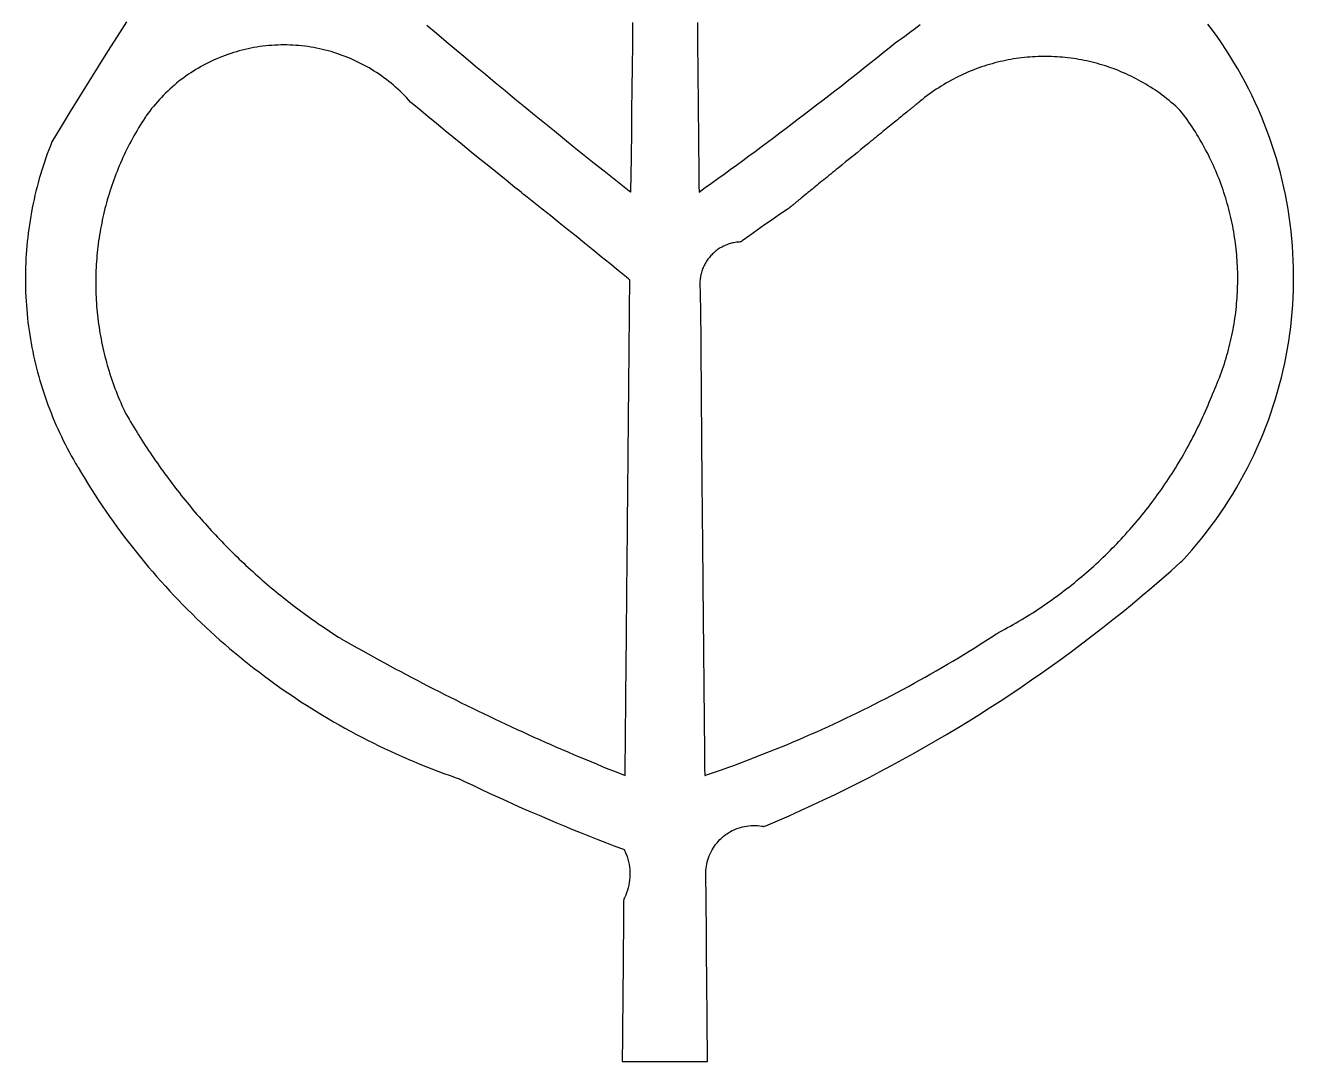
# Model space of a CAD drawing. Extents: x 0 to 908, y 0 to 337.
# Drawn here: x 584.3 to 639.9, y 199.9 to 245.4 of the extents above; entities that cross this region are included whole.
import ezdxf

# ---------------------------------------------------------------- set-up
doc = ezdxf.new("R2010")
doc.units = 0
doc.layers.add('_____1', color=18, linetype='CONTINUOUS')

msp = doc.modelspace()

# ---------------------------------------------------------------- linework, layer by layer
at = {"layer": '_____1'}
for points in [[(588.713, 245.565), (588.294, 244.914), (587.878, 244.26), (587.465, 243.605), (587.055, 242.948), (586.647, 242.289), (586.242, 241.629), (585.839, 240.967), (585.44, 240.303), (585.369, 240.125), (585.301, 239.947), (585.234, 239.768), (585.17, 239.588), (585.108, 239.408), (585.049, 239.228), (584.992, 239.047), (584.936, 238.865), (584.883, 238.683), (584.833, 238.501), (584.784, 238.318), (584.738, 238.135), (584.694, 237.951), (584.652, 237.768), (584.612, 237.584), (584.574, 237.399), (584.539, 237.214), (584.506, 237.029), (584.475, 236.844), (584.446, 236.659), (584.42, 236.473), (584.395, 236.287), (584.373, 236.101), (584.353, 235.915), (584.335, 235.729), (584.32, 235.542), (584.306, 235.356), (584.295, 235.169), (584.286, 234.983), (584.279, 234.796), (584.274, 234.609), (584.272, 234.423), (584.271, 234.236), (584.273, 234.05), (584.277, 233.863), (584.283, 233.677), (584.291, 233.49), (584.302, 233.304), (584.314, 233.118), (584.329, 232.932), (584.346, 232.747), (584.365, 232.561), (584.386, 232.376), (584.41, 232.191), (584.435, 232.006), (584.463, 231.821), (584.493, 231.637), (584.525, 231.453), (584.559, 231.27), (584.596, 231.087), (584.634, 230.904), (584.675, 230.721), (584.717, 230.539), (584.762, 230.358), (584.809, 230.177), (584.859, 229.996), (584.91, 229.816), (584.963, 229.636), (585.019, 229.457), (585.077, 229.278), (585.137, 229.1), (585.199, 228.923), (585.263, 228.746), (585.329, 228.57), (585.397, 228.394), (585.468, 228.219), (585.54, 228.045), (585.615, 227.872), (585.692, 227.699), (585.771, 227.527), (585.852, 227.355), (585.935, 227.185), (586.021, 227.015), (586.108, 226.846), (586.198, 226.678), (586.289, 226.511), (586.383, 226.345), (586.479, 226.179), (586.528, 226.097), (586.552, 226.056), (586.556, 226.05), (586.561, 226.042), (586.569, 226.027), (586.587, 225.996), (586.732, 225.751), (586.879, 225.508), (587.027, 225.267), (587.178, 225.027), (587.331, 224.789), (587.486, 224.552), (587.643, 224.317), (587.802, 224.083), (587.963, 223.851), (588.126, 223.621), (588.291, 223.392), (588.458, 223.165), (588.627, 222.94), (588.798, 222.716), (588.971, 222.494), (589.146, 222.274), (589.322, 222.055), (589.501, 221.838), (589.681, 221.623), (589.864, 221.409), (590.048, 221.198), (590.234, 220.988), (590.422, 220.78), (590.612, 220.573), (590.803, 220.369), (590.996, 220.166), (591.191, 219.965), (591.388, 219.766), (591.587, 219.568), (591.787, 219.373), (591.989, 219.179), (592.193, 218.987), (592.398, 218.797), (592.606, 218.609), (592.814, 218.423), (593.025, 218.239), (593.237, 218.057), (593.451, 217.876), (593.666, 217.698), (593.883, 217.522), (594.101, 217.347), (594.322, 217.175), (594.543, 217.004), (594.767, 216.836), (594.991, 216.669), (595.218, 216.505), (595.445, 216.342), (595.675, 216.182), (595.905, 216.023), (596.138, 215.867), (596.371, 215.713), (596.607, 215.561), (596.843, 215.411), (597.081, 215.263), (597.321, 215.117), (597.561, 214.973), (597.804, 214.832), (598.047, 214.692), (598.292, 214.555), (598.538, 214.42), (598.786, 214.287), (599.035, 214.157), (599.285, 214.028), (599.536, 213.902), (599.789, 213.778), (600.043, 213.656), (600.298, 213.537), (600.554, 213.42), (600.812, 213.305), (601.071, 213.192), (601.331, 213.082), (601.592, 212.974), (601.855, 212.868), (602.118, 212.764), (602.383, 212.663), (602.649, 212.565), (602.915, 212.468), (603.183, 212.374), (603.318, 212.328), (603.326, 212.325), (603.329, 212.324), (603.33, 212.324), (603.336, 212.321), (603.347, 212.315), (603.37, 212.304), (603.549, 212.217), (603.91, 212.044), (604.271, 211.873), (604.633, 211.704), (604.995, 211.536), (605.359, 211.37), (605.723, 211.206), (606.088, 211.044), (606.454, 210.883), (606.82, 210.725), (607.188, 210.568), (607.556, 210.413), (607.925, 210.259), (608.295, 210.108), (608.665, 209.958), (609.036, 209.81), (609.408, 209.664), (609.781, 209.52), (610.154, 209.377), (610.528, 209.237), (610.551, 209.228), (610.557, 209.226), (610.558, 209.224), (610.559, 209.221), (610.566, 209.208), (610.579, 209.181), (610.603, 209.128), (610.648, 209.019), (610.688, 208.91), (610.722, 208.799), (610.751, 208.686), (610.774, 208.573), (610.792, 208.459), (610.804, 208.344), (610.811, 208.23), (610.812, 208.115), (610.808, 208), (610.798, 207.885), (610.783, 207.771), (610.763, 207.657), (610.736, 207.545), (610.705, 207.433), (610.668, 207.323), (610.625, 207.214), (610.577, 207.107), (610.551, 207.054), (610.538, 207.028), (610.537, 207.026), (610.537, 207.025), (610.537, 207.025), (610.537, 207.023), (610.537, 207.013), (610.537, 206.997), (610.536, 206.974), (610.536, 206.946), (610.536, 206.911), (610.535, 206.87), (610.535, 206.824), (610.535, 206.772), (610.534, 206.715), (610.534, 206.653), (610.533, 206.586), (610.532, 206.514), (610.532, 206.437), (610.531, 206.356), (610.53, 206.271), (610.529, 206.181), (610.528, 206.088), (610.528, 205.991), (610.527, 205.89), (610.526, 205.786), (610.525, 205.679), (610.524, 205.569), (610.523, 205.455), (610.522, 205.339), (610.521, 205.221), (610.52, 205.1), (610.519, 204.977), (610.517, 204.852), (610.515, 204.597), (610.513, 204.336), (610.511, 204.07), (610.508, 203.801), (610.503, 203.259), (610.501, 202.99), (610.499, 202.722), (610.496, 202.459), (610.494, 202.201), (610.493, 202.074), (610.492, 201.949), (610.491, 201.826), (610.489, 201.706), (610.488, 201.587), (610.487, 201.472), (610.486, 201.359), (610.485, 201.248), (610.484, 201.141), (610.483, 201.038), (610.483, 200.937), (610.482, 200.84), (610.481, 200.747), (610.48, 200.658), (610.479, 200.573), (610.479, 200.492), (610.478, 200.416), (610.477, 200.344), (610.477, 200.278), (610.476, 200.216), (610.476, 200.159), (610.475, 200.108), (610.475, 200.062), (610.474, 200.022), (610.474, 199.988), (610.474, 199.959), (610.474, 199.937), (610.474, 199.922), (610.473, 199.913), (610.473, 199.91), (610.476, 199.91), (610.482, 199.91), (610.491, 199.91), (610.504, 199.91), (610.519, 199.91), (610.538, 199.91), (610.56, 199.91), (610.586, 199.91), (610.613, 199.91), (610.644, 199.91), (610.677, 199.91), (610.713, 199.91), (610.752, 199.91), (610.793, 199.91), (610.836, 199.91), (610.881, 199.91), (610.929, 199.91), (610.978, 199.91), (611.03, 199.91), (611.083, 199.91), (611.195, 199.91), (611.314, 199.91), (611.438, 199.91), (611.567, 199.91), (611.7, 199.91), (611.836, 199.91), (611.975, 199.91), (612.258, 199.91), (612.543, 199.91), (612.684, 199.91), (612.824, 199.91), (612.961, 199.91), (613.095, 199.91), (613.224, 199.91), (613.35, 199.91), (613.469, 199.91), (613.583, 199.91), (613.637, 199.91), (613.689, 199.91), (613.74, 199.91), (613.788, 199.91), (613.835, 199.91), (613.879, 199.91), (613.921, 199.91), (613.961, 199.91), (613.998, 199.91), (614.032, 199.91), (614.064, 199.91), (614.093, 199.91), (614.12, 199.91), (614.143, 199.91), (614.164, 199.91), (614.181, 199.91), (614.195, 199.91), (614.206, 199.91), (614.213, 199.91), (614.217, 199.91), (614.218, 199.91), (614.218, 199.915), (614.218, 199.924), (614.218, 199.937), (614.218, 199.955), (614.217, 199.977), (614.217, 200.004), (614.217, 200.034), (614.217, 200.069), (614.216, 200.107), (614.216, 200.149), (614.215, 200.195), (614.215, 200.244), (614.215, 200.296), (614.214, 200.352), (614.214, 200.41), (614.213, 200.472), (614.212, 200.536), (614.212, 200.604), (614.211, 200.673), (614.211, 200.746), (614.21, 200.82), (614.209, 200.897), (614.208, 200.976), (614.208, 201.057), (614.207, 201.139), (614.205, 201.31), (614.204, 201.486), (614.202, 201.668), (614.201, 201.853), (614.199, 202.041), (614.195, 202.423), (614.192, 202.804), (614.19, 202.992), (614.189, 203.178), (614.187, 203.359), (614.186, 203.536), (614.184, 203.706), (614.183, 203.789), (614.183, 203.87), (614.182, 203.949), (614.181, 204.025), (614.18, 204.1), (614.18, 204.172), (614.179, 204.242), (614.179, 204.309), (614.178, 204.374), (614.177, 204.435), (614.177, 204.494), (614.176, 204.549), (614.176, 204.602), (614.175, 204.651), (614.175, 204.696), (614.175, 204.738), (614.174, 204.777), (614.174, 204.811), (614.174, 204.842), (614.174, 204.868), (614.173, 204.89), (614.173, 204.908), (614.173, 204.922), (614.173, 204.931), (614.173, 204.935), (614.173, 204.935), (614.173, 204.935), (614.173, 204.94), (614.173, 204.961), (614.173, 205.288), (614.17, 205.943), (614.165, 206.599), (614.158, 207.254), (614.148, 207.909), (614.145, 208.073), (614.144, 208.155), (614.144, 208.163), (614.144, 208.169), (614.144, 208.181), (614.144, 208.206), (614.148, 208.302), (614.157, 208.398), (614.17, 208.493), (614.187, 208.587), (614.208, 208.68), (614.233, 208.771), (614.262, 208.862), (614.296, 208.95), (614.333, 209.037), (614.374, 209.123), (614.419, 209.206), (614.467, 209.288), (614.519, 209.367), (614.575, 209.444), (614.635, 209.518), (614.697, 209.59), (614.763, 209.66), (614.833, 209.726), (614.906, 209.79), (614.982, 209.85), (615.06, 209.907), (615.14, 209.959), (615.223, 210.008), (615.307, 210.053), (615.393, 210.094), (615.481, 210.131), (615.57, 210.164), (615.661, 210.193), (615.752, 210.218), (615.845, 210.238), (615.939, 210.255), (616.033, 210.267), (616.128, 210.276), (616.223, 210.28), (616.319, 210.279), (616.415, 210.275), (616.51, 210.266), (616.606, 210.252), (616.653, 210.244), (616.677, 210.239), (616.689, 210.237), (616.692, 210.236), (616.694, 210.236), (616.708, 210.242), (616.773, 210.269), (617.285, 210.487), (617.795, 210.71), (618.304, 210.937), (618.81, 211.168), (619.314, 211.404), (619.815, 211.644), (620.315, 211.888), (620.812, 212.136), (621.307, 212.388), (621.8, 212.645), (622.291, 212.906), (622.779, 213.171), (623.265, 213.44), (623.748, 213.713), (624.229, 213.99), (624.707, 214.271), (625.184, 214.557), (625.657, 214.846), (626.128, 215.14), (626.597, 215.438), (627.063, 215.739), (627.526, 216.045), (627.987, 216.354), (628.445, 216.668), (628.9, 216.985), (629.353, 217.307), (629.803, 217.632), (630.251, 217.961), (630.695, 218.294), (631.137, 218.631), (631.576, 218.972), (632.012, 219.317), (632.445, 219.665), (632.876, 220.017), (633.303, 220.373), (633.727, 220.733), (634.149, 221.097), (634.567, 221.464), (634.983, 221.835), (635.035, 221.881), (635.06, 221.905), (635.073, 221.916), (635.079, 221.922), (635.083, 221.926), (635.141, 221.989), (635.256, 222.116), (635.483, 222.373), (635.704, 222.634), (635.92, 222.897), (636.129, 223.163), (636.334, 223.433), (636.533, 223.705), (636.726, 223.98), (636.913, 224.258), (637.095, 224.538), (637.272, 224.821), (637.442, 225.107), (637.608, 225.395), (637.767, 225.685), (637.921, 225.978), (638.07, 226.272), (638.212, 226.569), (638.35, 226.868), (638.481, 227.169), (638.607, 227.472), (638.727, 227.776), (638.842, 228.082), (638.951, 228.39), (639.054, 228.699), (639.152, 229.01), (639.244, 229.322), (639.331, 229.635), (639.411, 229.95), (639.487, 230.266), (639.556, 230.582), (639.62, 230.9), (639.678, 231.219), (639.731, 231.538), (639.778, 231.859), (639.819, 232.18), (639.854, 232.501), (639.884, 232.823), (639.908, 233.145), (639.927, 233.468), (639.94, 233.791), (639.947, 234.114), (639.948, 234.438), (639.944, 234.761), (639.934, 235.084), (639.918, 235.407), (639.897, 235.73), (639.87, 236.053), (639.837, 236.375), (639.799, 236.697), (639.754, 237.018), (639.704, 237.338), (639.649, 237.658), (639.587, 237.977), (639.52, 238.296), (639.447, 238.613), (639.369, 238.929), (639.284, 239.244), (639.194, 239.558), (639.098, 239.871), (638.997, 240.183), (638.889, 240.493), (638.776, 240.801), (638.658, 241.108), (638.533, 241.413), (638.402, 241.717), (638.266, 242.019), (638.124, 242.318), (637.977, 242.616), (637.823, 242.912), (637.664, 243.206), (637.499, 243.497), (637.328, 243.786), (637.151, 244.073), (636.969, 244.357), (636.781, 244.639), (636.587, 244.918), (636.387, 245.195), (636.181, 245.468)], [(601.894, 245.423), (602.321, 245.061), (602.749, 244.699), (603.178, 244.339), (603.607, 243.979), (604.037, 243.619), (604.467, 243.261), (604.898, 242.903), (605.329, 242.546), (605.762, 242.19), (606.195, 241.834), (606.628, 241.479), (607.062, 241.125), (607.497, 240.772), (607.932, 240.419), (608.368, 240.068), (608.804, 239.716), (609.241, 239.366), (609.679, 239.016), (610.117, 238.668), (610.556, 238.319), (610.775, 238.146), (610.83, 238.102), (610.844, 238.091), (610.848, 238.089), (610.848, 238.088), (610.849, 238.088), (610.849, 238.088), (610.849, 238.09), (610.849, 238.098), (610.849, 238.128), (610.851, 238.25), (610.859, 238.736), (610.874, 239.708), (610.888, 240.681), (610.901, 241.653), (610.913, 242.625), (610.924, 243.598), (610.935, 244.57), (610.944, 245.542)], [(613.771, 245.533), (613.773, 245.327), (613.775, 245.122), (613.777, 244.918), (613.779, 244.715), (613.781, 244.514), (613.783, 244.313), (613.785, 244.114), (613.787, 243.916), (613.789, 243.719), (613.791, 243.525), (613.793, 243.332), (613.795, 243.141), (613.796, 242.951), (613.798, 242.764), (613.799, 242.671), (613.8, 242.579), (613.801, 242.487), (613.802, 242.396), (613.803, 242.306), (613.804, 242.216), (613.805, 242.127), (613.806, 242.038), (613.806, 241.95), (613.807, 241.862), (613.808, 241.776), (613.809, 241.69), (613.81, 241.604), (613.811, 241.52), (613.812, 241.436), (613.812, 241.352), (613.813, 241.27), (613.814, 241.188), (613.815, 241.107), (613.816, 241.027), (613.816, 240.947), (613.817, 240.869), (613.818, 240.791), (613.819, 240.714), (613.82, 240.638), (613.82, 240.563), (613.821, 240.488), (613.822, 240.415), (613.822, 240.342), (613.823, 240.27), (613.824, 240.199), (613.825, 240.129), (613.825, 240.061), (613.826, 239.993), (613.827, 239.925), (613.827, 239.859), (613.828, 239.794), (613.829, 239.73), (613.829, 239.667), (613.83, 239.605), (613.83, 239.544), (613.831, 239.484), (613.832, 239.426), (613.832, 239.368), (613.833, 239.311), (613.833, 239.256), (613.834, 239.201), (613.834, 239.148), (613.835, 239.096), (613.835, 239.045), (613.836, 238.995), (613.836, 238.946), (613.837, 238.899), (613.837, 238.853), (613.838, 238.807), (613.838, 238.764), (613.839, 238.721), (613.839, 238.68), (613.839, 238.64), (613.84, 238.601), (613.84, 238.564), (613.841, 238.528), (613.841, 238.493), (613.841, 238.459), (613.842, 238.427), (613.842, 238.397), (613.842, 238.367), (613.842, 238.339), (613.843, 238.313), (613.843, 238.288), (613.843, 238.264), (613.843, 238.242), (613.844, 238.221), (613.844, 238.201), (613.844, 238.183), (613.844, 238.167), (613.844, 238.152), (613.844, 238.139), (613.845, 238.127), (613.845, 238.117), (613.845, 238.108), (613.845, 238.101), (613.845, 238.095), (613.845, 238.091), (613.845, 238.089), (613.845, 238.088), (614.12, 238.285), (614.395, 238.482), (614.67, 238.68), (614.944, 238.878), (615.217, 239.077), (615.491, 239.277), (615.764, 239.477), (616.036, 239.677), (616.308, 239.878), (616.58, 240.08), (616.852, 240.282), (617.123, 240.484), (617.393, 240.687), (617.664, 240.891), (617.934, 241.095), (618.203, 241.299), (618.472, 241.505), (618.741, 241.71), (619.009, 241.916), (619.277, 242.123), (619.545, 242.33), (619.812, 242.538), (620.079, 242.746), (620.345, 242.955), (620.611, 243.164), (620.877, 243.373), (621.142, 243.584), (621.407, 243.794), (621.671, 244.005), (621.935, 244.217), (622.199, 244.429), (622.462, 244.642), (622.601, 244.74), (622.739, 244.839), (622.877, 244.939), (623.014, 245.039), (623.15, 245.14), (623.286, 245.242), (623.421, 245.345), (623.555, 245.449)]]:
    msp.add_lwpolyline(points, dxfattribs=at)
for points in [[(601.181, 242.045), (601.092, 242.144), (601.002, 242.241), (600.909, 242.336), (600.815, 242.43), (600.72, 242.522), (600.624, 242.611), (600.525, 242.699), (600.426, 242.786), (600.325, 242.87), (600.223, 242.952), (600.119, 243.032), (600.014, 243.111), (599.908, 243.187), (599.801, 243.262), (599.692, 243.334), (599.583, 243.405), (599.472, 243.474), (599.36, 243.54), (599.247, 243.605), (599.133, 243.667), (599.017, 243.728), (598.901, 243.786), (598.784, 243.843), (598.666, 243.897), (598.547, 243.95), (598.427, 244), (598.306, 244.048), (598.185, 244.094), (598.062, 244.138), (597.939, 244.179), (597.815, 244.219), (597.691, 244.256), (597.565, 244.292), (597.439, 244.325), (597.313, 244.355), (597.185, 244.384), (597.057, 244.411), (596.929, 244.435), (596.8, 244.457), (596.671, 244.476), (596.541, 244.494), (596.41, 244.509), (596.28, 244.522), (596.149, 244.532), (596.017, 244.54), (595.885, 244.546), (595.753, 244.55), (595.621, 244.551), (595.488, 244.55), (595.355, 244.546), (595.222, 244.54), (595.089, 244.532), (594.957, 244.521), (594.825, 244.508), (594.693, 244.493), (594.562, 244.476), (594.432, 244.456), (594.302, 244.434), (594.173, 244.409), (594.045, 244.383), (593.917, 244.354), (593.79, 244.323), (593.663, 244.29), (593.538, 244.254), (593.413, 244.217), (593.289, 244.177), (593.165, 244.135), (593.043, 244.091), (592.921, 244.045), (592.801, 243.997), (592.681, 243.947), (592.562, 243.895), (592.444, 243.84), (592.328, 243.784), (592.212, 243.726), (592.097, 243.665), (591.984, 243.603), (591.871, 243.538), (591.76, 243.472), (591.65, 243.404), (591.541, 243.333), (591.433, 243.261), (591.327, 243.187), (591.221, 243.111), (591.117, 243.033), (591.015, 242.954), (590.913, 242.872), (590.814, 242.788), (590.715, 242.703), (590.618, 242.616), (590.522, 242.527), (590.428, 242.436), (590.336, 242.344), (590.244, 242.25), (590.155, 242.154), (590.067, 242.056), (589.98, 241.957), (589.896, 241.855), (589.813, 241.753), (589.731, 241.648), (589.651, 241.542), (589.574, 241.434), (589.554, 241.407), (589.545, 241.393), (589.544, 241.392), (589.543, 241.391), (589.542, 241.389), (589.537, 241.382), (589.528, 241.368), (589.454, 241.254), (589.382, 241.14), (589.311, 241.026), (589.241, 240.911), (589.172, 240.795), (589.105, 240.679), (589.039, 240.562), (588.974, 240.444), (588.911, 240.327), (588.848, 240.208), (588.787, 240.089), (588.728, 239.97), (588.669, 239.85), (588.612, 239.73), (588.556, 239.609), (588.501, 239.488), (588.448, 239.366), (588.396, 239.244), (588.345, 239.122), (588.295, 238.999), (588.247, 238.875), (588.2, 238.752), (588.154, 238.628), (588.109, 238.503), (588.066, 238.379), (588.024, 238.253), (587.984, 238.128), (587.944, 238.002), (587.906, 237.876), (587.869, 237.75), (587.834, 237.623), (587.799, 237.496), (587.766, 237.369), (587.735, 237.241), (587.704, 237.113), (587.675, 236.985), (587.647, 236.857), (587.621, 236.728), (587.595, 236.6), (587.571, 236.471), (587.548, 236.342), (587.527, 236.212), (587.507, 236.083), (587.488, 235.953), (587.47, 235.823), (587.454, 235.693), (587.439, 235.563), (587.425, 235.433), (587.413, 235.302), (587.402, 235.172), (587.392, 235.041), (587.383, 234.911), (587.376, 234.78), (587.37, 234.649), (587.366, 234.518), (587.362, 234.387), (587.36, 234.256), (587.359, 234.125), (587.36, 233.994), (587.362, 233.863), (587.365, 233.732), (587.369, 233.601), (587.375, 233.47), (587.382, 233.339), (587.391, 233.208), (587.4, 233.077), (587.411, 232.946), (587.424, 232.815), (587.437, 232.684), (587.452, 232.554), (587.468, 232.423), (587.486, 232.293), (587.504, 232.163), (587.525, 232.032), (587.546, 231.902), (587.569, 231.772), (587.593, 231.643), (587.618, 231.513), (587.645, 231.384), (587.673, 231.255), (587.702, 231.126), (587.733, 230.997), (587.765, 230.868), (587.798, 230.74), (587.833, 230.612), (587.869, 230.484), (587.906, 230.356), (587.944, 230.229), (587.984, 230.102), (588.025, 229.975), (588.068, 229.848), (588.112, 229.722), (588.157, 229.596), (588.203, 229.471), (588.251, 229.345), (588.3, 229.221), (588.351, 229.096), (588.403, 228.972), (588.456, 228.848), (588.51, 228.725), (588.566, 228.602), (588.623, 228.479), (588.63, 228.464), (588.638, 228.449), (588.655, 228.419), (588.688, 228.36), (588.756, 228.242), (588.824, 228.124), (588.893, 228.007), (588.962, 227.89), (589.032, 227.773), (589.102, 227.657), (589.173, 227.541), (589.245, 227.426), (589.317, 227.311), (589.389, 227.196), (589.462, 227.082), (589.536, 226.968), (589.61, 226.854), (589.684, 226.741), (589.76, 226.629), (589.835, 226.516), (589.912, 226.404), (589.988, 226.292), (590.066, 226.181), (590.143, 226.07), (590.222, 225.96), (590.3, 225.85), (590.38, 225.74), (590.46, 225.631), (590.54, 225.522), (590.621, 225.414), (590.702, 225.306), (590.784, 225.198), (590.866, 225.091), (590.949, 224.984), (591.033, 224.878), (591.116, 224.772), (591.201, 224.666), (591.286, 224.561), (591.371, 224.456), (591.457, 224.352), (591.543, 224.248), (591.63, 224.144), (591.717, 224.041), (591.805, 223.939), (591.894, 223.837), (591.982, 223.735), (592.072, 223.633), (592.161, 223.532), (592.252, 223.432), (592.342, 223.332), (592.433, 223.232), (592.525, 223.133), (592.617, 223.035), (592.71, 222.936), (592.803, 222.838), (592.896, 222.741), (592.99, 222.644), (593.085, 222.548), (593.18, 222.452), (593.275, 222.356), (593.371, 222.261), (593.467, 222.166), (593.564, 222.072), (593.661, 221.978), (593.759, 221.885), (593.857, 221.792), (593.956, 221.7), (594.055, 221.608), (594.154, 221.517), (594.254, 221.426), (594.355, 221.335), (594.455, 221.245), (594.557, 221.156), (594.658, 221.067), (594.76, 220.978), (594.863, 220.89), (594.966, 220.802), (595.069, 220.715), (595.173, 220.629), (595.278, 220.542), (595.382, 220.457), (595.487, 220.372), (595.593, 220.287), (595.699, 220.203), (595.805, 220.119), (595.912, 220.036), (596.019, 219.953), (596.127, 219.871), (596.235, 219.789), (596.344, 219.708), (596.453, 219.627), (596.562, 219.547), (596.672, 219.468), (596.782, 219.388), (596.892, 219.31), (597.003, 219.232), (597.115, 219.154), (597.226, 219.077), (597.339, 219), (597.451, 218.924), (597.564, 218.849), (597.677, 218.774), (597.791, 218.699), (597.905, 218.625), (598.02, 218.552), (598.077, 218.515), (598.106, 218.498), (598.136, 218.481), (598.372, 218.346), (598.608, 218.212), (598.844, 218.078), (599.081, 217.945), (599.319, 217.813), (599.556, 217.681), (599.794, 217.551), (600.032, 217.42), (600.271, 217.291), (600.51, 217.162), (600.75, 217.034), (600.989, 216.906), (601.23, 216.779), (601.47, 216.653), (601.711, 216.528), (601.952, 216.403), (602.193, 216.279), (602.435, 216.155), (602.678, 216.033), (602.92, 215.911), (603.163, 215.789), (603.406, 215.669), (603.65, 215.549), (603.894, 215.429), (604.138, 215.311), (604.382, 215.193), (604.627, 215.075), (604.872, 214.959), (605.118, 214.843), (605.364, 214.728), (605.61, 214.613), (605.857, 214.5), (606.103, 214.386), (606.351, 214.274), (606.598, 214.162), (606.846, 214.051), (607.094, 213.941), (607.343, 213.831), (607.591, 213.722), (607.84, 213.614), (608.09, 213.507), (608.339, 213.4), (608.589, 213.294), (608.84, 213.188), (609.09, 213.083), (609.341, 212.979), (609.592, 212.876), (609.844, 212.773), (610.096, 212.672), (610.348, 212.57), (610.6, 212.47), (610.6, 212.471), (610.6, 212.474), (610.6, 212.48), (610.601, 212.488), (610.601, 212.498), (610.601, 212.51), (610.601, 212.524), (610.601, 212.541), (610.601, 212.559), (610.601, 212.58), (610.602, 212.603), (610.602, 212.627), (610.602, 212.654), (610.602, 212.683), (610.603, 212.714), (610.603, 212.746), (610.603, 212.781), (610.604, 212.817), (610.604, 212.855), (610.604, 212.896), (610.605, 212.938), (610.605, 212.982), (610.606, 213.027), (610.606, 213.074), (610.607, 213.124), (610.607, 213.174), (610.608, 213.227), (610.608, 213.281), (610.609, 213.337), (610.609, 213.395), (610.61, 213.454), (610.61, 213.514), (610.611, 213.577), (610.611, 213.641), (610.612, 213.706), (610.613, 213.773), (610.613, 213.841), (610.614, 213.911), (610.615, 213.982), (610.615, 214.055), (610.616, 214.129), (610.617, 214.204), (610.618, 214.281), (610.618, 214.359), (610.619, 214.438), (610.62, 214.519), (610.621, 214.601), (610.621, 214.684), (610.622, 214.768), (610.623, 214.853), (610.624, 214.94), (610.625, 215.028), (610.626, 215.117), (610.626, 215.207), (610.627, 215.298), (610.628, 215.39), (610.629, 215.483), (610.63, 215.577), (610.631, 215.673), (610.632, 215.769), (610.633, 215.866), (610.634, 215.964), (610.635, 216.063), (610.635, 216.163), (610.636, 216.263), (610.637, 216.365), (610.638, 216.467), (610.639, 216.57), (610.64, 216.674), (610.641, 216.778), (610.642, 216.884), (610.643, 216.99), (610.644, 217.096), (610.645, 217.204), (610.647, 217.42), (610.649, 217.639), (610.652, 217.86), (610.654, 218.083), (610.656, 218.308), (610.658, 218.534), (610.66, 218.762), (610.662, 218.992), (610.665, 219.222), (610.667, 219.453), (610.669, 219.685), (610.673, 220.151), (610.678, 220.617), (610.682, 221.083), (610.684, 221.315), (610.687, 221.547), (610.689, 221.777), (610.691, 222.007), (610.693, 222.236), (610.695, 222.463), (610.698, 222.688), (610.7, 222.912), (610.702, 223.134), (610.704, 223.354), (610.706, 223.571), (610.708, 223.786), (610.709, 223.893), (610.71, 223.998), (610.711, 224.104), (610.712, 224.208), (610.713, 224.312), (610.714, 224.415), (610.715, 224.517), (610.716, 224.618), (610.717, 224.719), (610.718, 224.818), (610.719, 224.917), (610.72, 225.015), (610.721, 225.112), (610.721, 225.208), (610.722, 225.303), (610.723, 225.397), (610.724, 225.489), (610.725, 225.581), (610.726, 225.672), (610.727, 225.762), (610.728, 225.851), (610.728, 225.938), (610.729, 226.025), (610.73, 226.11), (610.731, 226.194), (610.732, 226.277), (610.732, 226.359), (610.733, 226.439), (610.734, 226.518), (610.735, 226.596), (610.735, 226.672), (610.736, 226.747), (610.737, 226.821), (610.738, 226.893), (610.738, 226.964), (610.739, 227.034), (610.739, 227.102), (610.74, 227.168), (610.741, 227.233), (610.741, 227.297), (610.742, 227.359), (610.743, 227.419), (610.743, 227.478), (610.744, 227.535), (610.744, 227.591), (610.745, 227.645), (610.745, 227.697), (610.746, 227.747), (610.746, 227.796), (610.747, 227.843), (610.747, 227.888), (610.747, 227.932), (610.748, 227.974), (610.748, 228.013), (610.749, 228.051), (610.749, 228.087), (610.749, 228.122), (610.749, 228.154), (610.75, 228.184), (610.75, 228.212), (610.75, 228.239), (610.751, 228.263), (610.751, 228.285), (610.751, 228.306), (610.751, 228.324), (610.751, 228.34), (610.751, 228.354), (610.751, 228.365), (610.752, 228.375), (610.752, 228.382), (610.752, 228.388), (610.752, 228.39), (610.752, 228.392), (610.752, 228.393), (610.752, 228.395), (610.752, 228.398), (610.752, 228.402), (610.752, 228.407), (610.752, 228.412), (610.752, 228.419), (610.752, 228.425), (610.752, 228.433), (610.752, 228.442), (610.752, 228.451), (610.752, 228.461), (610.753, 228.472), (610.753, 228.483), (610.753, 228.495), (610.753, 228.508), (610.753, 228.521), (610.753, 228.536), (610.753, 228.55), (610.753, 228.566), (610.754, 228.582), (610.754, 228.599), (610.754, 228.635), (610.754, 228.673), (610.755, 228.713), (610.755, 228.756), (610.756, 228.802), (610.756, 228.849), (610.757, 228.899), (610.757, 228.951), (610.758, 229.005), (610.758, 229.061), (610.759, 229.119), (610.759, 229.179), (610.76, 229.24), (610.76, 229.303), (610.761, 229.368), (610.762, 229.435), (610.762, 229.503), (610.763, 229.573), (610.764, 229.644), (610.764, 229.716), (610.765, 229.79), (610.766, 229.864), (610.766, 229.94), (610.767, 230.017), (610.768, 230.095), (610.769, 230.174), (610.769, 230.254), (610.77, 230.335), (610.771, 230.417), (610.772, 230.499), (610.773, 230.665), (610.775, 230.833), (610.776, 231.003), (610.778, 231.173), (610.781, 231.515), (610.783, 231.685), (610.784, 231.855), (610.786, 232.022), (610.788, 232.187), (610.788, 232.269), (610.789, 232.35), (610.79, 232.43), (610.791, 232.509), (610.791, 232.587), (610.792, 232.665), (610.793, 232.741), (610.793, 232.816), (610.794, 232.89), (610.795, 232.962), (610.795, 233.034), (610.796, 233.103), (610.797, 233.172), (610.797, 233.239), (610.798, 233.304), (610.799, 233.368), (610.799, 233.43), (610.8, 233.49), (610.8, 233.548), (610.801, 233.604), (610.801, 233.659), (610.802, 233.711), (610.802, 233.761), (610.803, 233.809), (610.803, 233.855), (610.804, 233.899), (610.804, 233.94), (610.804, 233.978), (610.805, 234.014), (610.805, 234.032), (610.805, 234.048), (610.805, 234.064), (610.805, 234.079), (610.805, 234.093), (610.806, 234.107), (610.806, 234.12), (610.806, 234.133), (610.806, 234.144), (610.806, 234.155), (610.806, 234.166), (610.806, 234.175), (610.806, 234.184), (610.806, 234.192), (610.806, 234.199), (610.807, 234.206), (610.807, 234.211), (610.807, 234.216), (610.807, 234.22), (610.807, 234.224), (610.807, 234.226), (610.807, 234.228), (610.807, 234.229), (610.807, 234.229), (610.807, 234.229), (610.807, 234.229), (610.806, 234.23), (610.803, 234.232), (610.798, 234.237), (610.752, 234.274), (610.66, 234.35), (610.292, 234.651), (609.924, 234.952), (609.556, 235.252), (609.187, 235.552), (608.818, 235.851), (608.448, 236.15), (608.078, 236.448), (607.708, 236.746), (607.337, 237.043), (606.966, 237.34), (606.594, 237.636), (606.222, 237.931), (606.129, 238.005), (606.082, 238.042), (606.076, 238.047), (606.073, 238.049), (606.072, 238.05), (606.066, 238.055), (606.053, 238.065), (605.957, 238.142), (605.765, 238.296), (605.38, 238.606), (604.996, 238.915), (604.612, 239.226), (604.229, 239.536), (603.846, 239.848), (603.464, 240.16), (603.082, 240.473), (602.701, 240.786), (602.321, 241.1), (601.94, 241.414), (601.561, 241.729)], [(634.959, 241.693), (634.865, 241.779), (634.771, 241.865), (634.675, 241.948), (634.579, 242.03), (634.481, 242.111), (634.383, 242.19), (634.283, 242.267), (634.183, 242.342), (634.082, 242.416), (633.981, 242.488), (633.878, 242.559), (633.775, 242.628), (633.671, 242.695), (633.566, 242.761), (633.46, 242.825), (633.354, 242.888), (633.247, 242.949), (633.139, 243.008), (633.031, 243.065), (632.922, 243.121), (632.812, 243.176), (632.702, 243.228), (632.591, 243.279), (632.48, 243.329), (632.368, 243.376), (632.255, 243.422), (632.142, 243.467), (632.029, 243.51), (631.915, 243.551), (631.8, 243.59), (631.686, 243.628), (631.57, 243.664), (631.455, 243.699), (631.339, 243.732), (631.222, 243.763), (631.106, 243.793), (630.988, 243.821), (630.871, 243.847), (630.753, 243.872), (630.635, 243.895), (630.517, 243.916), (630.399, 243.936), (630.28, 243.954), (630.161, 243.971), (630.042, 243.986), (629.923, 243.999), (629.804, 244.01), (629.684, 244.02), (629.564, 244.028), (629.445, 244.035), (629.325, 244.04), (629.205, 244.043), (629.085, 244.044), (628.965, 244.044), (628.846, 244.043), (628.726, 244.039), (628.606, 244.034), (628.486, 244.027), (628.367, 244.019), (628.247, 244.009), (628.127, 243.997), (628.008, 243.984), (627.889, 243.969), (627.77, 243.952), (627.651, 243.934), (627.532, 243.914), (627.414, 243.892), (627.296, 243.868), (627.178, 243.843), (627.06, 243.817), (626.943, 243.788), (626.826, 243.758), (626.709, 243.727), (626.593, 243.693), (626.477, 243.658), (626.361, 243.621), (626.246, 243.583), (626.131, 243.543), (626.017, 243.501), (625.903, 243.458), (625.79, 243.413), (625.677, 243.366), (625.564, 243.317), (625.452, 243.267), (625.341, 243.215), (625.23, 243.162), (625.12, 243.107), (625.011, 243.05), (624.902, 242.991), (624.794, 242.931), (624.686, 242.869), (624.579, 242.806), (624.473, 242.741), (624.367, 242.674), (624.262, 242.605), (624.158, 242.535), (624.055, 242.463), (623.953, 242.389), (623.851, 242.314), (623.75, 242.237), (623.65, 242.158), (623.551, 242.078), (623.527, 242.057), (623.514, 242.047), (623.513, 242.046), (623.512, 242.045), (623.512, 242.045), (623.512, 242.045), (623.512, 242.045), (623.511, 242.044), (623.51, 242.043), (623.508, 242.042), (623.505, 242.039), (623.501, 242.036), (623.496, 242.032), (623.491, 242.028), (623.485, 242.023), (623.478, 242.017), (623.471, 242.011), (623.462, 242.005), (623.453, 241.997), (623.443, 241.989), (623.433, 241.981), (623.422, 241.972), (623.41, 241.962), (623.397, 241.952), (623.384, 241.941), (623.37, 241.93), (623.356, 241.918), (623.34, 241.905), (623.324, 241.892), (623.308, 241.879), (623.291, 241.865), (623.273, 241.85), (623.254, 241.835), (623.235, 241.82), (623.216, 241.804), (623.196, 241.787), (623.175, 241.77), (623.153, 241.753), (623.131, 241.735), (623.109, 241.717), (623.086, 241.698), (623.062, 241.679), (623.038, 241.659), (623.013, 241.639), (622.988, 241.618), (622.962, 241.597), (622.91, 241.554), (622.855, 241.509), (622.798, 241.463), (622.739, 241.415), (622.679, 241.366), (622.617, 241.315), (622.553, 241.264), (622.488, 241.21), (622.421, 241.156), (622.352, 241.1), (622.283, 241.043), (622.212, 240.986), (622.14, 240.927), (622.066, 240.867), (621.992, 240.806), (621.916, 240.745), (621.839, 240.682), (621.762, 240.619), (621.683, 240.555), (621.604, 240.49), (621.524, 240.425), (621.444, 240.36), (621.362, 240.293), (621.28, 240.227), (621.115, 240.092), (620.949, 239.957), (620.782, 239.82), (620.446, 239.547), (620.279, 239.411), (620.113, 239.275), (619.949, 239.142), (619.867, 239.075), (619.787, 239.009), (619.707, 238.944), (619.627, 238.879), (619.549, 238.815), (619.471, 238.752), (619.394, 238.689), (619.318, 238.628), (619.243, 238.567), (619.17, 238.507), (619.097, 238.448), (619.026, 238.39), (618.956, 238.333), (618.888, 238.277), (618.82, 238.222), (618.755, 238.169), (618.691, 238.116), (618.628, 238.066), (618.568, 238.016), (618.509, 237.968), (618.451, 237.921), (618.396, 237.876), (618.343, 237.833), (618.317, 237.812), (618.291, 237.791), (618.267, 237.771), (618.242, 237.751), (618.218, 237.731), (618.195, 237.712), (618.172, 237.694), (618.15, 237.676), (618.128, 237.658), (618.107, 237.641), (618.087, 237.624), (618.067, 237.608), (618.048, 237.592), (618.029, 237.577), (618.011, 237.563), (617.994, 237.548), (617.977, 237.535), (617.961, 237.522), (617.945, 237.509), (617.93, 237.497), (617.916, 237.485), (617.903, 237.474), (617.89, 237.464), (617.878, 237.454), (617.866, 237.444), (617.855, 237.436), (617.845, 237.428), (617.836, 237.42), (617.827, 237.413), (617.82, 237.407), (617.813, 237.401), (617.806, 237.396), (617.801, 237.391), (617.796, 237.387), (617.792, 237.384), (617.788, 237.381), (617.786, 237.379), (617.784, 237.378), (617.783, 237.377), (617.783, 237.377), (617.783, 237.377), (617.781, 237.376), (617.779, 237.374), (617.758, 237.36), (617.717, 237.332), (617.385, 237.105), (617.055, 236.877), (616.726, 236.647), (616.398, 236.415), (616.071, 236.182), (615.746, 235.948), (615.705, 235.918), (615.685, 235.903), (615.682, 235.902), (615.681, 235.901), (615.679, 235.9), (615.672, 235.9), (615.658, 235.9), (615.601, 235.897), (615.545, 235.892), (615.49, 235.886), (615.435, 235.878), (615.38, 235.868), (615.326, 235.857), (615.273, 235.844), (615.22, 235.83), (615.168, 235.814), (615.117, 235.797), (615.066, 235.779), (615.016, 235.758), (614.966, 235.737), (614.918, 235.714), (614.87, 235.69), (614.823, 235.664), (614.777, 235.637), (614.732, 235.609), (614.687, 235.58), (614.644, 235.549), (614.601, 235.517), (614.56, 235.484), (614.519, 235.45), (614.48, 235.415), (614.441, 235.378), (614.404, 235.341), (614.367, 235.302), (614.332, 235.263), (614.298, 235.222), (614.265, 235.18), (614.233, 235.138), (614.202, 235.094), (614.173, 235.05), (614.145, 235.004), (614.118, 234.958), (614.093, 234.911), (614.068, 234.863), (614.046, 234.814), (614.024, 234.765), (614.004, 234.715), (613.986, 234.664), (613.968, 234.612), (613.953, 234.56), (613.939, 234.507), (613.926, 234.454), (613.915, 234.399), (613.906, 234.345), (613.898, 234.289), (613.892, 234.234), (613.887, 234.177), (613.886, 234.149), (613.885, 234.135), (613.885, 234.133), (613.885, 234.132), (613.885, 234.13), (613.885, 234.123), (613.885, 234.107), (613.887, 233.982), (613.891, 233.731), (613.905, 232.728), (613.917, 231.725), (613.927, 230.722), (613.935, 229.719), (613.942, 228.716), (613.947, 227.713), (613.947, 227.712), (613.947, 227.709), (613.947, 227.703), (613.947, 227.696), (613.947, 227.686), (613.947, 227.675), (613.947, 227.661), (613.947, 227.645), (613.947, 227.627), (613.948, 227.608), (613.948, 227.586), (613.948, 227.562), (613.948, 227.537), (613.949, 227.509), (613.949, 227.48), (613.949, 227.448), (613.95, 227.415), (613.95, 227.38), (613.95, 227.344), (613.951, 227.305), (613.951, 227.265), (613.951, 227.223), (613.952, 227.179), (613.952, 227.134), (613.953, 227.087), (613.953, 227.038), (613.954, 226.988), (613.954, 226.936), (613.955, 226.883), (613.955, 226.828), (613.956, 226.771), (613.956, 226.713), (613.957, 226.653), (613.957, 226.592), (613.958, 226.53), (613.959, 226.466), (613.959, 226.4), (613.96, 226.333), (613.961, 226.265), (613.961, 226.196), (613.962, 226.125), (613.963, 226.053), (613.963, 225.979), (613.964, 225.905), (613.965, 225.829), (613.966, 225.751), (613.966, 225.673), (613.967, 225.594), (613.968, 225.513), (613.969, 225.431), (613.97, 225.348), (613.97, 225.264), (613.971, 225.179), (613.972, 225.093), (613.973, 225.005), (613.974, 224.917), (613.975, 224.828), (613.975, 224.738), (613.976, 224.647), (613.977, 224.555), (613.978, 224.462), (613.979, 224.368), (613.98, 224.273), (613.981, 224.178), (613.982, 224.081), (613.983, 223.984), (613.984, 223.886), (613.985, 223.787), (613.986, 223.688), (613.987, 223.588), (613.988, 223.487), (613.989, 223.386), (613.991, 223.181), (613.993, 222.974), (613.995, 222.764), (613.997, 222.552), (613.999, 222.339), (614.001, 222.124), (614.003, 221.907), (614.005, 221.688), (614.007, 221.469), (614.009, 221.249), (614.011, 221.027), (614.014, 220.805), (614.018, 220.359), (614.022, 219.913), (614.026, 219.467), (614.031, 219.023), (614.033, 218.802), (614.035, 218.582), (614.037, 218.363), (614.039, 218.146), (614.041, 217.93), (614.043, 217.716), (614.046, 217.503), (614.048, 217.293), (614.05, 217.085), (614.052, 216.879), (614.053, 216.777), (614.054, 216.675), (614.054, 216.575), (614.055, 216.475), (614.056, 216.376), (614.057, 216.277), (614.058, 216.179), (614.059, 216.082), (614.06, 215.986), (614.061, 215.891), (614.062, 215.796), (614.063, 215.702), (614.064, 215.61), (614.065, 215.518), (614.066, 215.427), (614.066, 215.337), (614.067, 215.248), (614.068, 215.16), (614.069, 215.073), (614.07, 214.987), (614.071, 214.902), (614.072, 214.818), (614.072, 214.735), (614.073, 214.654), (614.074, 214.573), (614.075, 214.494), (614.075, 214.416), (614.076, 214.339), (614.077, 214.263), (614.078, 214.189), (614.078, 214.116), (614.079, 214.044), (614.08, 213.973), (614.08, 213.904), (614.081, 213.836), (614.082, 213.769), (614.082, 213.704), (614.083, 213.641), (614.084, 213.578), (614.084, 213.518), (614.085, 213.458), (614.085, 213.4), (614.086, 213.344), (614.086, 213.289), (614.087, 213.236), (614.087, 213.185), (614.088, 213.135), (614.088, 213.086), (614.089, 213.04), (614.089, 212.995), (614.09, 212.951), (614.09, 212.91), (614.09, 212.87), (614.091, 212.832), (614.091, 212.795), (614.091, 212.761), (614.092, 212.728), (614.092, 212.697), (614.092, 212.668), (614.093, 212.641), (614.093, 212.616), (614.093, 212.593), (614.093, 212.571), (614.093, 212.552), (614.094, 212.534), (614.094, 212.519), (614.094, 212.506), (614.094, 212.495), (614.094, 212.485), (614.094, 212.478), (614.094, 212.473), (614.094, 212.47), (614.094, 212.47), (614.094, 212.47), (614.094, 212.47), (614.094, 212.47), (614.095, 212.47), (614.099, 212.471), (614.108, 212.474), (614.174, 212.497), (614.307, 212.543), (614.573, 212.635), (614.838, 212.728), (615.103, 212.823), (615.367, 212.919), (615.631, 213.016), (615.894, 213.115), (616.157, 213.214), (616.419, 213.316), (616.681, 213.418), (616.942, 213.522), (617.202, 213.627), (617.463, 213.733), (617.722, 213.84), (617.981, 213.949), (618.239, 214.059), (618.497, 214.17), (618.754, 214.283), (619.011, 214.397), (619.267, 214.512), (619.523, 214.628), (619.778, 214.745), (620.032, 214.864), (620.286, 214.984), (620.539, 215.106), (620.792, 215.228), (621.044, 215.352), (621.295, 215.477), (621.546, 215.603), (621.796, 215.731), (622.045, 215.859), (622.294, 215.989), (622.543, 216.12), (622.79, 216.253), (623.037, 216.386), (623.284, 216.521), (623.529, 216.657), (623.774, 216.794), (624.019, 216.933), (624.262, 217.072), (624.505, 217.213), (624.748, 217.355), (624.99, 217.499), (625.231, 217.643), (625.471, 217.789), (625.711, 217.936), (625.95, 218.084), (626.188, 218.233), (626.425, 218.384), (626.662, 218.535), (626.898, 218.688), (626.957, 218.727), (626.987, 218.746), (626.994, 218.751), (627.002, 218.755), (627.018, 218.763), (627.144, 218.83), (627.269, 218.897), (627.394, 218.966), (627.518, 219.035), (627.642, 219.105), (627.765, 219.176), (627.888, 219.248), (628.01, 219.321), (628.131, 219.394), (628.252, 219.469), (628.372, 219.544), (628.492, 219.62), (628.611, 219.696), (628.729, 219.774), (628.847, 219.852), (628.964, 219.931), (629.081, 220.011), (629.197, 220.092), (629.312, 220.173), (629.427, 220.255), (629.541, 220.338), (629.655, 220.422), (629.768, 220.506), (629.88, 220.592), (629.991, 220.678), (630.102, 220.764), (630.213, 220.852), (630.322, 220.94), (630.432, 221.029), (630.54, 221.119), (630.648, 221.209), (630.755, 221.3), (630.861, 221.392), (630.967, 221.485), (631.072, 221.578), (631.176, 221.672), (631.28, 221.767), (631.383, 221.862), (631.486, 221.959), (631.587, 222.055), (631.688, 222.153), (631.789, 222.251), (631.888, 222.35), (631.987, 222.45), (632.085, 222.55), (632.183, 222.651), (632.28, 222.753), (632.376, 222.855), (632.471, 222.958), (632.566, 223.062), (632.659, 223.166), (632.753, 223.271), (632.845, 223.376), (632.937, 223.483), (633.028, 223.589), (633.118, 223.697), (633.207, 223.805), (633.296, 223.914), (633.384, 224.023), (633.471, 224.133), (633.558, 224.244), (633.643, 224.355), (633.728, 224.467), (633.812, 224.579), (633.896, 224.692), (633.978, 224.806), (634.06, 224.92), (634.141, 225.035), (634.222, 225.15), (634.301, 225.266), (634.38, 225.383), (634.458, 225.5), (634.535, 225.618), (634.611, 225.736), (634.686, 225.855), (634.761, 225.974), (634.835, 226.094), (634.908, 226.215), (634.98, 226.336), (635.051, 226.458), (635.122, 226.58), (635.192, 226.702), (635.261, 226.826), (635.329, 226.949), (635.396, 227.074), (635.462, 227.198), (635.528, 227.324), (635.592, 227.45), (635.656, 227.576), (635.719, 227.703), (635.781, 227.83), (635.842, 227.958), (635.903, 228.086), (635.962, 228.215), (636.021, 228.344), (636.078, 228.474), (636.135, 228.604), (636.191, 228.735), (636.246, 228.866), (636.3, 228.998), (636.354, 229.13), (636.406, 229.263), (636.412, 229.28), (636.416, 229.288), (636.416, 229.29), (636.417, 229.291), (636.418, 229.292), (636.424, 229.307), (636.438, 229.337), (636.491, 229.457), (636.542, 229.578), (636.593, 229.699), (636.642, 229.82), (636.689, 229.941), (636.735, 230.063), (636.78, 230.185), (636.823, 230.308), (636.865, 230.431), (636.906, 230.554), (636.945, 230.677), (636.983, 230.801), (637.02, 230.925), (637.055, 231.049), (637.089, 231.173), (637.121, 231.298), (637.152, 231.423), (637.182, 231.548), (637.21, 231.673), (637.237, 231.798), (637.263, 231.924), (637.287, 232.05), (637.31, 232.175), (637.332, 232.301), (637.352, 232.428), (637.371, 232.554), (637.389, 232.68), (637.405, 232.807), (637.42, 232.933), (637.433, 233.06), (637.445, 233.187), (637.456, 233.314), (637.466, 233.44), (637.474, 233.567), (637.481, 233.694), (637.486, 233.821), (637.491, 233.948), (637.493, 234.075), (637.495, 234.202), (637.495, 234.329), (637.494, 234.455), (637.492, 234.582), (637.488, 234.709), (637.483, 234.836), (637.476, 234.962), (637.468, 235.089), (637.459, 235.215), (637.449, 235.341), (637.437, 235.467), (637.424, 235.593), (637.41, 235.719), (637.394, 235.845), (637.377, 235.97), (637.359, 236.096), (637.339, 236.221), (637.318, 236.346), (637.296, 236.47), (637.272, 236.595), (637.247, 236.719), (637.221, 236.843), (637.194, 236.967), (637.165, 237.091), (637.135, 237.214), (637.104, 237.337), (637.071, 237.459), (637.037, 237.582), (637.002, 237.704), (636.965, 237.826), (636.927, 237.947), (636.888, 238.068), (636.848, 238.189), (636.806, 238.309), (636.763, 238.429), (636.718, 238.548), (636.673, 238.667), (636.626, 238.786), (636.578, 238.904), (636.528, 239.022), (636.478, 239.14), (636.426, 239.257), (636.372, 239.373), (636.318, 239.489), (636.262, 239.605), (636.205, 239.72), (636.146, 239.834), (636.086, 239.948), (636.026, 240.062), (635.963, 240.175), (635.9, 240.287), (635.835, 240.399), (635.769, 240.51), (635.702, 240.621), (635.633, 240.731), (635.563, 240.84), (635.492, 240.949), (635.42, 241.057), (635.346, 241.165), (635.271, 241.272), (635.195, 241.378), (635.118, 241.483), (635.039, 241.588)]]:
    msp.add_lwpolyline(points, close=True, dxfattribs=at)

doc.saveas('drawing.dxf')
